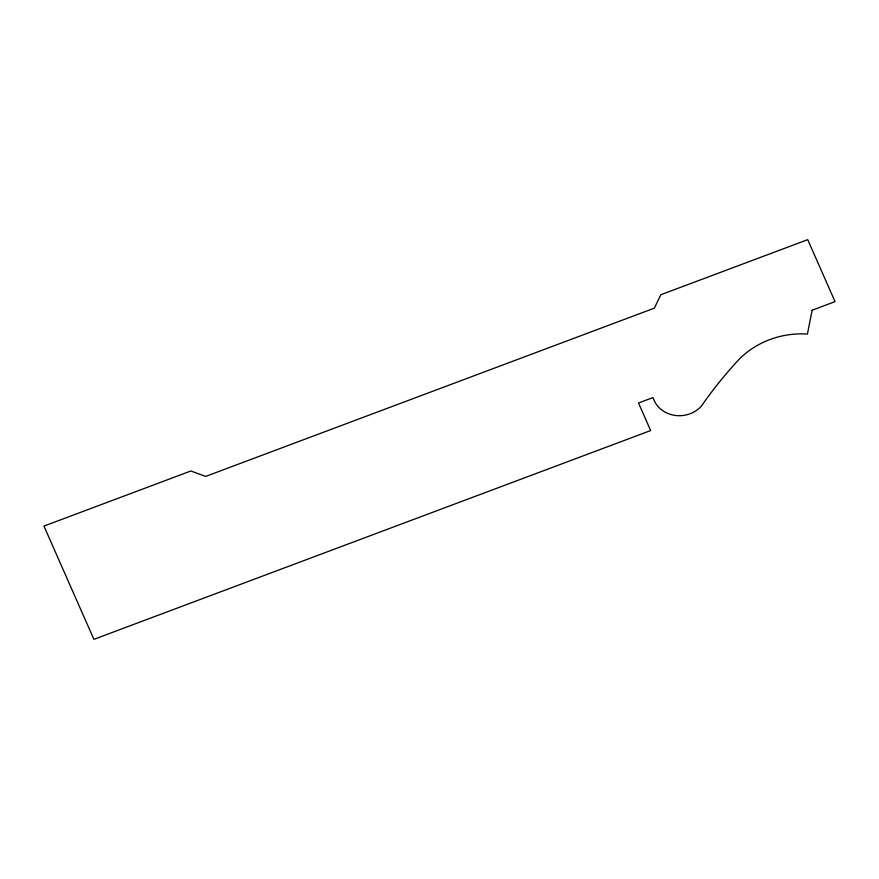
<?xml version="1.0" encoding="UTF-8"?>
<svg xmlns="http://www.w3.org/2000/svg" width="879" height="879" viewBox="0 0 879 879"><rect width="100%" height="100%" fill="white"/><g stroke="black" fill="none" stroke-linecap="round" stroke-linejoin="round"><path stroke-width="1.32" d="M812.13 310.21L807.427 334.086A81.209 72.682 -6.8 0 0 738.536 359.918A452.597 405.043 -6.8 0 0 701.343 406.175A27.743 24.821 -6.8 0 1 654.514 401.198L652.921 397.594L638.506 403L650.658 430.556L93.899 639.341L43.95 526.082L190.886 470.979L205.642 476.429L654.339 308.155L660.788 294.751L807.724 239.659L835.05 301.618L812.13 310.21"/></g></svg>
